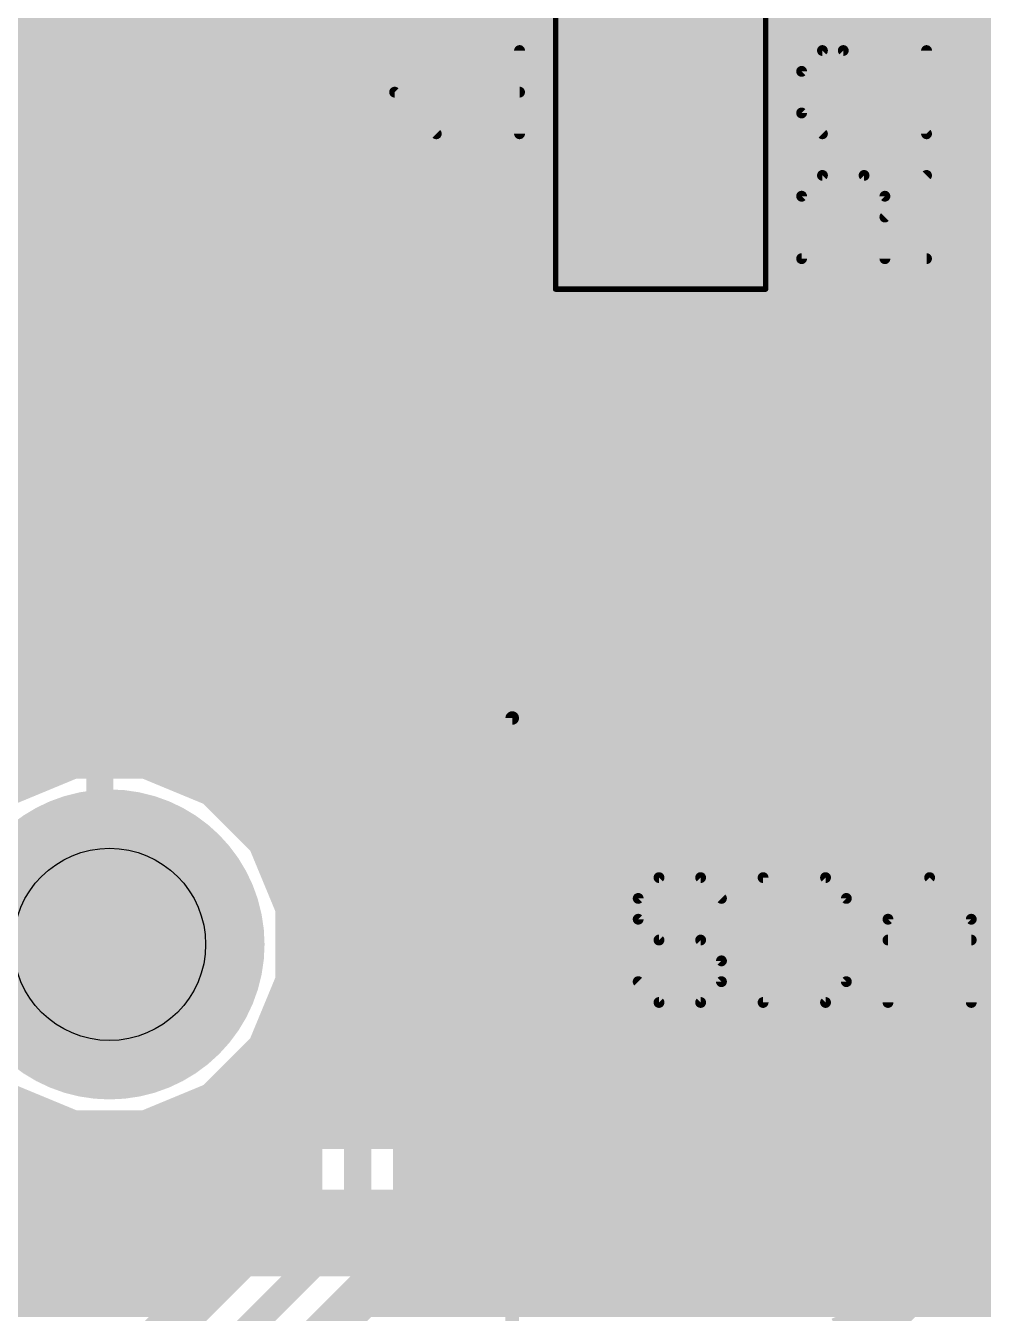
# Model space of a CAD drawing. Extents: x 0 to 10.8, y 0 to 6.1.
# Drawn here: x 1.2077 to 1.5606, y 0.6654 to 1.1401 of the extents above; entities that cross this region are included whole.
import ezdxf

# ---------------------------------------------------------------- set-up
doc = ezdxf.new("R2010")
doc.units = 0
for name, color, linetype in [('1', 22, 'CONTINUOUS'), ('116', 253, 'CONTINUOUS'), ('16', 175, 'CONTINUOUS'), ('17', 82, 'CONTINUOUS'), ('21', 253, 'CONTINUOUS'), ('25', 253, 'CONTINUOUS'), ('27', 253, 'CONTINUOUS'), ('29', 253, 'CONTINUOUS'), ('30', 253, 'CONTINUOUS'), ('31', 253, 'CONTINUOUS'), ('35', 253, 'CONTINUOUS'), ('39', 22, 'CONTINUOUS'), ('44', 253, 'CONTINUOUS'), ('51', 253, 'CONTINUOUS')]:
    doc.layers.add(name, color=color, linetype=linetype)

# ---------------------------------------------------------------- blocks, each defined once
blk = doc.blocks.new('RECT')
blk.add_solid([(-0.5, -0.5), (0.5, -0.5), (-0.5, 0.5), (0.5, 0.5)])
blk = doc.blocks.new('ROUNDP')
at = {"const_width": 0.5}
blk.add_lwpolyline([(0, -0.25, 1), (0, 0.25, 1), (0, -0.25)], format="xyb", dxfattribs=at)

msp = doc.modelspace()

# ---------------------------------------------------------------- linework, layer by layer
at = {"layer": '1'}
for points, const_width in [([(1.215996, 1.003697), (1.215996, 1.331004)], 0.016), ([(1.215996, 1.136), (1.814, 1.136)], 0.016), ([(1.399551, 1.131831), (1.390181, 1.122461)], 0.016), ([(1.483791, 1.131831), (1.399551, 1.131831)], 0.016), ([(1.493161, 1.122461), (1.483791, 1.131831)], 0.016), ([(1.390181, 1.122461), (1.390181, 1.046213)], 0.016), ([(1.493161, 1.061528), (1.493161, 1.122461)], 0.016), ([(1.215996, 1.12), (1.390181, 1.12)], 0.016), ([(1.493161, 1.12), (1.814, 1.12)], 0.016), ([(1.215996, 1.104), (1.390181, 1.104)], 0.016), ([(1.493161, 1.104), (1.814, 1.104)], 0.016), ([(1.215996, 1.088), (1.390181, 1.088)], 0.016), ([(1.493161, 1.088), (1.814, 1.088)], 0.016), ([(1.445, 1.08), (1.441673, 1.084339)], 0.01), ([(1.6825, 0.8425), (1.445, 1.08)], 0.01), ([(1.215996, 1.072), (1.390181, 1.072)], 0.016), ([(1.493161, 1.072), (1.814, 1.072)], 0.016), ([(1.691193, 0.863496), (1.493161, 1.061528)], 0.016), ([(1.215996, 1.056), (1.390181, 1.056)], 0.016), ([(1.498689, 1.056), (1.814, 1.056)], 0.016), ([(1.390181, 1.046213), (1.399551, 1.036843)], 0.016), ([(1.215996, 1.04), (1.396394, 1.04)], 0.016), ([(1.399551, 1.036843), (1.458461, 1.036843)], 0.016), ([(1.458461, 1.036843), (1.659, 0.836303)], 0.016), ([(1.514689, 1.04), (1.814, 1.04)], 0.016), ([(1.215996, 1.024), (1.471303, 1.024)], 0.016), ([(1.530689, 1.024), (1.814, 1.024)], 0.016), ([(1.215996, 1.008), (1.487303, 1.008)], 0.016), ([(1.546689, 1.008), (1.814, 1.008)], 0.016), ([(1.338697, 0.880996), (1.215996, 1.003697)], 0.016), ([(1.33, 0.86), (1.195, 0.995)], 0.01), ([(1.227693, 0.992), (1.503303, 0.992)], 0.016), ([(1.562689, 0.992), (1.814, 0.992)], 0.016), ([(1.235, 0.925), (1.175, 0.985)], 0.01), ([(1.154, 0.976299), (1.214, 0.916299)], 0.016), ([(1.243693, 0.976), (1.519303, 0.976)], 0.016), ([(1.259693, 0.96), (1.535303, 0.96)], 0.016), ([(1.275693, 0.944), (1.551303, 0.944)], 0.016), ([(0.05237, 0.928), (1.202299, 0.928)], 0.016), ([(1.291693, 0.928), (1.567303, 0.928)], 0.016), ([(1.235, 0.805), (1.235, 0.925)], 0.01), ([(1.214, 0.916299), (1.214, 0.866043)], 0.016), ([(0.052366, 0.912), (1.214, 0.912)], 0.016), ([(1.307693, 0.912), (1.583303, 0.912)], 0.016), ([(1.255996, 0.868984), (1.255996, 0.904307)], 0.016), ([(1.255996, 0.904307), (1.309, 0.851299)], 0.016), ([(0.052362, 0.896), (1.214, 0.896)], 0.016), ([(1.255996, 0.896), (1.264299, 0.896)], 0.016), ([(1.323693, 0.896), (1.599303, 0.896)], 0.016), ([(0.052358, 0.88), (1.214, 0.88)], 0.016), ([(1.255996, 0.88), (1.280299, 0.88)], 0.016), ([(1.350996, 0.868697), (1.338697, 0.880996)], 0.016), ([(1.339693, 0.88), (1.615303, 0.88)], 0.016), ([(1.214, 0.866043), (1.199378, 0.859988)], 0.016), ([(1.27772, 0.859988), (1.255996, 0.868984)], 0.016), ([(1.350996, 0.708697), (1.350996, 0.868697)], 0.016), ([(1.107012, 0.864), (1.209067, 0.864)], 0.016), ([(1.268035, 0.864), (1.296299, 0.864)], 0.016), ([(1.350996, 0.864), (1.631303, 0.864)], 0.016), ([(1.297169, 0.840539), (1.27772, 0.859988)], 0.016), ([(1.33, 0.7), (1.33, 0.86)], 0.01), ([(1.309, 0.851299), (1.309, 0.708697)], 0.016), ([(1.289709, 0.848), (1.309, 0.848)], 0.016), ([(1.350996, 0.848), (1.647303, 0.848)], 0.016), ([(1.307697, 0.815122), (1.297169, 0.840539)], 0.016), ([(1.300709, 0.832), (1.309, 0.832)], 0.016), ([(1.350996, 0.832), (1.659, 0.832)], 0.016), ([(1.307335, 0.816), (1.309, 0.816)], 0.016), ([(1.307697, 0.787614), (1.307697, 0.815122)], 0.016), ([(1.350996, 0.816), (1.659, 0.816)], 0.016), ([(1.238551, 0.80137), (1.235, 0.805)], 0.01), ([(1.307697, 0.8), (1.309, 0.8)], 0.016), ([(1.350996, 0.8), (1.659, 0.8)], 0.016), ([(1.297169, 0.762197), (1.307697, 0.787614)], 0.016), ([(1.306197, 0.784), (1.309, 0.784)], 0.016), ([(1.350996, 0.784), (1.666299, 0.784)], 0.016), ([(1.299571, 0.768), (1.309, 0.768)], 0.016), ([(1.350996, 0.768), (1.682299, 0.768)], 0.016), ([(1.27772, 0.742748), (1.297169, 0.762197)], 0.016), ([(1.286972, 0.752), (1.309, 0.752)], 0.016), ([(1.350996, 0.752), (1.698299, 0.752)], 0.016), ([(1.199378, 0.742748), (1.224795, 0.73222)], 0.016), ([(1.252303, 0.73222), (1.27772, 0.742748)], 0.016), ([(1.101299, 0.736), (1.215669, 0.736)], 0.016), ([(1.261425, 0.736), (1.309, 0.736)], 0.016), ([(1.350996, 0.736), (1.707067, 0.736)], 0.016), ([(1.224795, 0.73222), (1.252303, 0.73222)], 0.016), ([(0.052331, 0.72), (1.309, 0.72)], 0.016), ([(1.350996, 0.72), (1.706039, 0.72)], 0.016), ([(1.309, 0.708697), (1.253705, 0.653398)], 0.016), ([(1.350996, 0.691299), (1.350996, 0.708697)], 0.016), ([(0.052331, 0.704), (1.304307, 0.704)], 0.016), ([(1.350996, 0.704), (1.710193, 0.704)], 0.016), ([(1.24, 0.61), (1.33, 0.7)], 0.01), ([(1.290433, 0.63074), (1.350996, 0.691299)], 0.016), ([(0.052327, 0.688), (1.288307, 0.688)], 0.016), ([(1.347693, 0.688), (1.72152, 0.688)], 0.016), ([(0.052323, 0.672), (1.272307, 0.672)], 0.016), ([(1.331693, 0.672), (1.857386, 0.672)], 0.016)]:
    msp.add_lwpolyline(points, dxfattribs=dict(at, const_width=const_width))
for points, const_width in [([(1.215996, 1.14, 1), (1.215996, 1.132)], 0.008), ([(1.399551, 1.135831, 1), (1.399551, 1.127831)], 0.008), ([(1.40238, 1.129002, 1), (1.396723, 1.134659)], 0.008), ([(1.48662, 1.134659, 1), (1.480963, 1.129002)], 0.008), ([(1.483791, 1.127831, 1), (1.483791, 1.135831)], 0.008), ([(1.394181, 1.122461, 1), (1.386181, 1.122461)], 0.008), ([(1.497161, 1.122461, 1), (1.489161, 1.122461)], 0.008), ([(1.215996, 1.124, 1), (1.215996, 1.116)], 0.008), ([(1.387353, 1.125289, 1), (1.39301, 1.119632)], 0.008), ([(1.390181, 1.116, 1), (1.390181, 1.124)], 0.008), ([(1.493161, 1.124, 1), (1.493161, 1.116)], 0.008), ([(1.490333, 1.119632, 1), (1.49599, 1.125289)], 0.008), ([(1.215996, 1.108, 1), (1.215996, 1.1)], 0.008), ([(1.390181, 1.1, 1), (1.390181, 1.108)], 0.008), ([(1.493161, 1.108, 1), (1.493161, 1.1)], 0.008), ([(1.215996, 1.092, 1), (1.215996, 1.084)], 0.008), ([(1.390181, 1.084, 1), (1.390181, 1.092)], 0.008), ([(1.493161, 1.092, 1), (1.493161, 1.084)], 0.008), ([(1.443657, 1.08586, 1), (1.439689, 1.082817)], 0.005), ([(1.446768, 1.081768, 1), (1.443232, 1.078232)], 0.005), ([(1.443016, 1.078479, 1), (1.446984, 1.081521)], 0.005), ([(1.215996, 1.076, 1), (1.215996, 1.068)], 0.008), ([(1.390181, 1.068, 1), (1.390181, 1.076)], 0.008), ([(1.493161, 1.076, 1), (1.493161, 1.068)], 0.008), ([(1.49599, 1.064356, 1), (1.490333, 1.058699)], 0.008), ([(1.215996, 1.06, 1), (1.215996, 1.052)], 0.008), ([(1.390181, 1.052, 1), (1.390181, 1.06)], 0.008), ([(1.489161, 1.061528, 1), (1.497161, 1.061528)], 0.008), ([(1.498689, 1.06, 1), (1.498689, 1.052)], 0.008), ([(1.39301, 1.049041, 1), (1.387353, 1.043384)], 0.008), ([(1.386181, 1.046213, 1), (1.394181, 1.046213)], 0.008), ([(1.215996, 1.044, 1), (1.215996, 1.036)], 0.008), ([(1.399551, 1.040843, 1), (1.399551, 1.032843)], 0.008), ([(1.396394, 1.036, 1), (1.396394, 1.044)], 0.008), ([(1.461289, 1.039671, 1), (1.455632, 1.034014)], 0.008), ([(1.458461, 1.032843, 1), (1.458461, 1.040843)], 0.008), ([(1.514689, 1.044, 1), (1.514689, 1.036)], 0.008), ([(1.396723, 1.034014, 1), (1.40238, 1.039671)], 0.008), ([(1.215996, 1.028, 1), (1.215996, 1.02)], 0.008), ([(1.471303, 1.02, 1), (1.471303, 1.028)], 0.008), ([(1.530689, 1.028, 1), (1.530689, 1.02)], 0.008), ([(1.215996, 1.012, 1), (1.215996, 1.004)], 0.008), ([(1.487303, 1.004, 1), (1.487303, 1.012)], 0.008), ([(1.546689, 1.012, 1), (1.546689, 1.004)], 0.008), ([(1.218824, 1.006525, 1), (1.213168, 1.000868)], 0.008), ([(1.211996, 1.003697, 1), (1.219996, 1.003697)], 0.008), ([(1.227693, 0.996, 1), (1.227693, 0.988)], 0.008), ([(1.503303, 0.988, 1), (1.503303, 0.996)], 0.008), ([(1.562689, 0.996, 1), (1.562689, 0.988)], 0.008), ([(1.243693, 0.98, 1), (1.243693, 0.972)], 0.008), ([(1.519303, 0.972, 1), (1.519303, 0.98)], 0.008), ([(1.259693, 0.964, 1), (1.259693, 0.956)], 0.008), ([(1.535303, 0.956, 1), (1.535303, 0.964)], 0.008), ([(1.275693, 0.948, 1), (1.275693, 0.94)], 0.008), ([(1.551303, 0.94, 1), (1.551303, 0.948)], 0.008), ([(1.202299, 0.924, 1), (1.202299, 0.932)], 0.008), ([(1.291693, 0.932, 1), (1.291693, 0.924)], 0.008), ([(1.2375, 0.925, 1), (1.2325, 0.925)], 0.005), ([(1.233232, 0.923232, 1), (1.236768, 0.926768)], 0.005), ([(1.218, 0.916299, 1), (1.21, 0.916299)], 0.008), ([(1.211172, 0.913471, 1), (1.216828, 0.919128)], 0.008), ([(1.214, 0.908, 1), (1.214, 0.916)], 0.008), ([(1.307693, 0.916, 1), (1.307693, 0.908)], 0.008), ([(1.259996, 0.904307, 1), (1.251996, 0.904307)], 0.008), ([(1.258825, 0.907135, 1), (1.253168, 0.901479)], 0.008), ([(1.214, 0.892, 1), (1.214, 0.9)], 0.008), ([(1.255996, 0.9, 1), (1.255996, 0.892)], 0.008), ([(1.264299, 0.892, 1), (1.264299, 0.9)], 0.008), ([(1.323693, 0.9, 1), (1.323693, 0.892)], 0.008), ([(1.214, 0.876, 1), (1.214, 0.884)], 0.008), ([(1.255996, 0.884, 1), (1.255996, 0.876)], 0.008), ([(1.280299, 0.876, 1), (1.280299, 0.884)], 0.008), ([(1.341525, 0.883824, 1), (1.335868, 0.878168)], 0.008), ([(1.339693, 0.884, 1), (1.339693, 0.876)], 0.008), ([(1.335868, 0.878168, 1), (1.341525, 0.883824)], 0.008), ([(1.21553, 0.862348, 1), (1.21247, 0.869739)], 0.008), ([(1.257526, 0.87268, 1), (1.254466, 0.865289)], 0.008), ([(1.354996, 0.868697, 1), (1.346996, 0.868697)], 0.008), ([(1.348168, 0.865868, 1), (1.353824, 0.871525)], 0.008), ([(1.209067, 0.86, 1), (1.209067, 0.868)], 0.008), ([(1.21, 0.866043, 1), (1.218, 0.866043)], 0.008), ([(1.251996, 0.868984, 1), (1.259996, 0.868984)], 0.008), ([(1.268035, 0.868, 1), (1.268035, 0.86)], 0.008), ([(1.296299, 0.86, 1), (1.296299, 0.868)], 0.008), ([(1.350996, 0.868, 1), (1.350996, 0.86)], 0.008), ([(1.280549, 0.862817, 1), (1.274892, 0.85716)], 0.008), ([(1.27619, 0.856293, 1), (1.279251, 0.863684)], 0.008), ([(1.3325, 0.86, 1), (1.3275, 0.86)], 0.005), ([(1.328232, 0.858232, 1), (1.331768, 0.861768)], 0.005), ([(1.313, 0.851299, 1), (1.305, 0.851299)], 0.008), ([(1.289709, 0.852, 1), (1.289709, 0.844)], 0.008), ([(1.306171, 0.848471, 1), (1.311829, 0.854128)], 0.008), ([(1.309, 0.844, 1), (1.309, 0.852)], 0.008), ([(1.350996, 0.852, 1), (1.350996, 0.844)], 0.008), ([(1.300865, 0.84207, 1), (1.293474, 0.839009)], 0.008), ([(1.294341, 0.837711, 1), (1.299998, 0.843368)], 0.008), ([(1.300709, 0.836, 1), (1.300709, 0.828)], 0.008), ([(1.309, 0.828, 1), (1.309, 0.836)], 0.008), ([(1.350996, 0.836, 1), (1.350996, 0.828)], 0.008), ([(1.307335, 0.82, 1), (1.307335, 0.812)], 0.008), ([(1.311697, 0.815122, 1), (1.303697, 0.815122)], 0.008), ([(1.309, 0.812, 1), (1.309, 0.82)], 0.008), ([(1.350996, 0.82, 1), (1.350996, 0.812)], 0.008), ([(1.304001, 0.813591, 1), (1.311392, 0.816653)], 0.008), ([(1.236787, 0.806748, 1), (1.233213, 0.803252)], 0.005), ([(1.2325, 0.805, 1), (1.2375, 0.805)], 0.005), ([(1.307697, 0.804, 1), (1.307697, 0.796)], 0.008), ([(1.309, 0.796, 1), (1.309, 0.804)], 0.008), ([(1.350996, 0.804, 1), (1.350996, 0.796)], 0.008), ([(1.236764, 0.799622, 1), (1.240338, 0.803118)], 0.005), ([(1.311392, 0.786084, 1), (1.304001, 0.789145)], 0.008), ([(1.306197, 0.788, 1), (1.306197, 0.78)], 0.008), ([(1.303697, 0.787614, 1), (1.311697, 0.787614)], 0.008), ([(1.309, 0.78, 1), (1.309, 0.788)], 0.008), ([(1.350996, 0.788, 1), (1.350996, 0.78)], 0.008), ([(1.299571, 0.772, 1), (1.299571, 0.764)], 0.008), ([(1.309, 0.764, 1), (1.309, 0.772)], 0.008), ([(1.350996, 0.772, 1), (1.350996, 0.764)], 0.008), ([(1.299998, 0.759368, 1), (1.294341, 0.765025)], 0.008), ([(1.293474, 0.763728, 1), (1.300865, 0.760666)], 0.008), ([(1.286972, 0.756, 1), (1.286972, 0.748)], 0.008), ([(1.309, 0.748, 1), (1.309, 0.756)], 0.008), ([(1.350996, 0.756, 1), (1.350996, 0.748)], 0.008), ([(1.279251, 0.739052, 1), (1.27619, 0.746444)], 0.008), ([(1.274892, 0.745576, 1), (1.280549, 0.73992)], 0.008), ([(1.215669, 0.732, 1), (1.215669, 0.74)], 0.008), ([(1.261425, 0.74, 1), (1.261425, 0.732)], 0.008), ([(1.309, 0.732, 1), (1.309, 0.74)], 0.008), ([(1.350996, 0.74, 1), (1.350996, 0.732)], 0.008), ([(1.224795, 0.73622, 1), (1.224795, 0.72822)], 0.008), ([(1.223265, 0.728525, 1), (1.226326, 0.735916)], 0.008), ([(1.250772, 0.735916, 1), (1.253834, 0.728525)], 0.008), ([(1.252303, 0.72822, 1), (1.252303, 0.73622)], 0.008), ([(1.309, 0.716, 1), (1.309, 0.724)], 0.008), ([(1.350996, 0.724, 1), (1.350996, 0.716)], 0.008), ([(1.305, 0.708697, 1), (1.313, 0.708697)], 0.008), ([(1.311829, 0.705869, 1), (1.306171, 0.711525)], 0.008), ([(1.354996, 0.708697, 1), (1.346996, 0.708697)], 0.008), ([(1.346996, 0.708697, 1), (1.354996, 0.708697)], 0.008), ([(1.304307, 0.7, 1), (1.304307, 0.708)], 0.008), ([(1.350996, 0.708, 1), (1.350996, 0.7)], 0.008), ([(1.331768, 0.698232, 1), (1.328232, 0.701768)], 0.005), ([(1.3275, 0.7, 1), (1.3325, 0.7)], 0.005), ([(1.353824, 0.688471, 1), (1.348168, 0.694128)], 0.008), ([(1.288307, 0.684, 1), (1.288307, 0.692)], 0.008), ([(1.347693, 0.692, 1), (1.347693, 0.684)], 0.008), ([(1.346996, 0.691299, 1), (1.354996, 0.691299)], 0.008), ([(1.272307, 0.668, 1), (1.272307, 0.676)], 0.008), ([(1.331693, 0.676, 1), (1.331693, 0.668)], 0.008)]:
    msp.add_lwpolyline(points, format="xyb", dxfattribs=dict(at, const_width=const_width))
at = {"layer": '116', "const_width": 0.031496}
msp.add_lwpolyline([(1.238543, 0.779724, 1), (1.238543, 0.823031, 1), (1.238543, 0.779724)], format="xyb", dxfattribs=at)
at = {"layer": '16'}
for points, const_width in [([(2.056937, 1.307091), (1.483843, 0.733996)], 0.016), ([(1.5, 0.695), (2.09, 1.285)], 0.032), ([(1.522091, 0.661937), (2.106154, 1.246)], 0.016), ([(0.052406, 1.136), (1.885846, 1.136)], 0.016), ([(0.052402, 1.12), (1.869846, 1.12)], 0.016), ([(0.052398, 1.104), (1.853846, 1.104)], 0.016), ([(0.052398, 1.088), (1.837846, 1.088)], 0.016), ([(0.052394, 1.072), (1.821846, 1.072)], 0.016), ([(0.05239, 1.056), (1.805846, 1.056)], 0.016), ([(0.05239, 1.04), (1.789846, 1.04)], 0.016), ([(0.052386, 1.024), (1.773846, 1.024)], 0.016), ([(0.052382, 1.008), (1.757846, 1.008)], 0.016), ([(0.052378, 0.992), (1.741846, 0.992)], 0.016), ([(0.052378, 0.976), (1.725846, 0.976)], 0.016), ([(0.052374, 0.96), (1.709846, 0.96)], 0.016), ([(0.05237, 0.944), (1.693846, 0.944)], 0.016), ([(0.05237, 0.928), (1.677846, 0.928)], 0.016), ([(0.052366, 0.912), (1.661846, 0.912)], 0.016), ([(0.052362, 0.896), (1.645846, 0.896)], 0.016), ([(0.052358, 0.88), (1.629846, 0.88)], 0.016), ([(1.224795, 0.870516), (1.199378, 0.859988)], 0.016), ([(1.252303, 0.870516), (1.224795, 0.870516)], 0.016), ([(1.27772, 0.859988), (1.252303, 0.870516)], 0.016), ([(1.107012, 0.864), (1.209067, 0.864)], 0.016), ([(1.268035, 0.864), (1.613846, 0.864)], 0.016), ([(1.297169, 0.840539), (1.27772, 0.859988)], 0.016), ([(1.289709, 0.848), (1.597846, 0.848)], 0.016), ([(1.307697, 0.815122), (1.297169, 0.840539)], 0.016), ([(1.300709, 0.832), (1.581846, 0.832)], 0.016), ([(1.307335, 0.816), (1.565846, 0.816)], 0.016), ([(1.307697, 0.787614), (1.307697, 0.815122)], 0.016), ([(1.307697, 0.8), (1.549846, 0.8)], 0.016), ([(1.297169, 0.762197), (1.307697, 0.787614)], 0.016), ([(1.306197, 0.784), (1.533846, 0.784)], 0.016), ([(1.299571, 0.768), (1.517846, 0.768)], 0.016), ([(1.27772, 0.742748), (1.297169, 0.762197)], 0.016), ([(1.286972, 0.752), (1.501846, 0.752)], 0.016), ([(1.199378, 0.742748), (1.220516, 0.733996)], 0.016), ([(1.256583, 0.733996), (1.27772, 0.742748)], 0.016), ([(1.101299, 0.736), (1.215673, 0.736)], 0.016), ([(1.220516, 0.733996), (1.17724, 0.733996)], 0.016), ([(1.483843, 0.733996), (1.256583, 0.733996)], 0.016), ([(1.261421, 0.736), (1.485846, 0.736)], 0.016), ([(1.185, 0.695), (1.5, 0.695)], 0.032), ([(1.564154, 0.704), (1.710193, 0.704)], 0.016), ([(1.548154, 0.688), (1.72152, 0.688)], 0.016), ([(1.532154, 0.672), (1.857386, 0.672)], 0.016), ([(1.507756, 0.656), (1.522091, 0.661937)], 0.016)]:
    msp.add_lwpolyline(points, dxfattribs=dict(at, const_width=const_width))
for points, const_width in [([(1.224795, 0.874516, 1), (1.224795, 0.866516)], 0.008), ([(1.226326, 0.86682, 1), (1.223265, 0.874211)], 0.008), ([(1.253834, 0.874211, 1), (1.250772, 0.86682)], 0.008), ([(1.252303, 0.866516, 1), (1.252303, 0.874516)], 0.008), ([(1.209067, 0.86, 1), (1.209067, 0.868)], 0.008), ([(1.268035, 0.868, 1), (1.268035, 0.86)], 0.008), ([(1.280549, 0.862817, 1), (1.274892, 0.85716)], 0.008), ([(1.27619, 0.856293, 1), (1.279251, 0.863684)], 0.008), ([(1.289709, 0.852, 1), (1.289709, 0.844)], 0.008), ([(1.300865, 0.84207, 1), (1.293474, 0.839009)], 0.008), ([(1.294341, 0.837711, 1), (1.299998, 0.843368)], 0.008), ([(1.300709, 0.836, 1), (1.300709, 0.828)], 0.008), ([(1.307335, 0.82, 1), (1.307335, 0.812)], 0.008), ([(1.311697, 0.815122, 1), (1.303697, 0.815122)], 0.008), ([(1.304001, 0.813591, 1), (1.311392, 0.816653)], 0.008), ([(1.307697, 0.804, 1), (1.307697, 0.796)], 0.008), ([(1.549846, 0.796, 1), (1.549846, 0.804)], 0.008), ([(1.311392, 0.786084, 1), (1.304001, 0.789145)], 0.008), ([(1.306197, 0.788, 1), (1.306197, 0.78)], 0.008), ([(1.303697, 0.787614, 1), (1.311697, 0.787614)], 0.008), ([(1.533846, 0.78, 1), (1.533846, 0.788)], 0.008), ([(1.299571, 0.772, 1), (1.299571, 0.764)], 0.008), ([(1.517846, 0.764, 1), (1.517846, 0.772)], 0.008), ([(1.299998, 0.759368, 1), (1.294341, 0.765025)], 0.008), ([(1.293474, 0.763728, 1), (1.300865, 0.760666)], 0.008), ([(1.286972, 0.756, 1), (1.286972, 0.748)], 0.008), ([(1.501846, 0.748, 1), (1.501846, 0.756)], 0.008), ([(1.279251, 0.739052, 1), (1.27619, 0.746444)], 0.008), ([(1.274892, 0.745576, 1), (1.280549, 0.73992)], 0.008), ([(1.215673, 0.732, 1), (1.215673, 0.74)], 0.008), ([(1.218986, 0.7303, 1), (1.222046, 0.737692)], 0.008), ([(1.220516, 0.729996, 1), (1.220516, 0.737996)], 0.008), ([(1.255052, 0.737692, 1), (1.258113, 0.7303)], 0.008), ([(1.256583, 0.737996, 1), (1.256583, 0.729996)], 0.008), ([(1.261421, 0.74, 1), (1.261421, 0.732)], 0.008), ([(1.481014, 0.736824, 1), (1.486671, 0.731168)], 0.008), ([(1.483843, 0.729996, 1), (1.483843, 0.737996)], 0.008), ([(1.485846, 0.732, 1), (1.485846, 0.74)], 0.008), ([(1.494343, 0.700657, 1), (1.505657, 0.689343)], 0.016), ([(1.5, 0.687, 1), (1.5, 0.703)], 0.016), ([(1.564154, 0.708, 1), (1.564154, 0.7)], 0.008), ([(1.548154, 0.692, 1), (1.548154, 0.684)], 0.008), ([(1.532154, 0.676, 1), (1.532154, 0.668)], 0.008), ([(1.523621, 0.658241, 1), (1.52056, 0.665633)], 0.008), ([(1.519262, 0.664765, 1), (1.524919, 0.659109)], 0.008)]:
    msp.add_lwpolyline(points, format="xyb", dxfattribs=dict(at, const_width=const_width))
at = {"layer": '21', "const_width": 0.005}
for points in [[(0.930283, 0.884835), (1.386976, 0.884835)], [(1.386976, 0.884835), (1.386976, 0.037591)]]:
    msp.add_lwpolyline(points, dxfattribs=at)
at = {"layer": '21', "const_width": 0.0025}
for points in [[(1.388226, 0.884835, 1), (1.385726, 0.884835)], [(1.386976, 0.883585, 1), (1.386976, 0.886085)]]:
    msp.add_lwpolyline(points, format="xyb", dxfattribs=at)
at = {"layer": '25', "const_width": 0.004}
for points in [[(1.501311, 1.130933), (1.493638, 1.12326)], [(1.508984, 1.130933), (1.501311, 1.130933)], [(1.539673, 1.100244), (1.508984, 1.130933)], [(1.539673, 1.130933), (1.539673, 1.100244)], [(1.493638, 1.12326), (1.493638, 1.107913)], [(1.493638, 1.107913), (1.501311, 1.100244)], [(1.493638, 1.077224), (1.501311, 1.084898)], [(1.501311, 1.084898), (1.516657, 1.084898)], [(1.516657, 1.084898), (1.524331, 1.077224)], [(1.524331, 1.069551), (1.539673, 1.084898)], [(1.493638, 1.054209), (1.493638, 1.077224)], [(1.524331, 1.077224), (1.524331, 1.054209)], [(1.539673, 1.054209), (1.493638, 1.054209)], [(1.441071, 0.826008), (1.433402, 0.818335)], [(1.456417, 0.826008), (1.441071, 0.826008)], [(1.464091, 0.818335), (1.456417, 0.826008)], [(1.479437, 0.826008), (1.479437, 0.779972)], [(1.502453, 0.826008), (1.479437, 0.826008)], [(1.510126, 0.818335), (1.502453, 0.826008)], [(1.525472, 0.810661), (1.540815, 0.826008)], [(1.540815, 0.826008), (1.556161, 0.810661)], [(1.433402, 0.818335), (1.433402, 0.810661)], [(1.510126, 0.787642), (1.510126, 0.818335)], [(1.433402, 0.810661), (1.441071, 0.802988)], [(1.525472, 0.779972), (1.525472, 0.810661)], [(1.556161, 0.810661), (1.556161, 0.779972)], [(1.441071, 0.802988), (1.456417, 0.802988)], [(1.456417, 0.802988), (1.464091, 0.795315)], [(1.525472, 0.802988), (1.556161, 0.802988)], [(1.464091, 0.795315), (1.464091, 0.787642)], [(1.441071, 0.779972), (1.433402, 0.787642)], [(1.464091, 0.787642), (1.456417, 0.779972)], [(1.502453, 0.779972), (1.510126, 0.787642)], [(1.456417, 0.779972), (1.441071, 0.779972)], [(1.479437, 0.779972), (1.502453, 0.779972)]]:
    msp.add_lwpolyline(points, dxfattribs=at)
at = {"layer": '25', "const_width": 0.002}
for points in [[(1.501311, 1.131933, 1), (1.501311, 1.129933)], [(1.502018, 1.130226, 1), (1.500604, 1.13164)], [(1.509691, 1.13164, 1), (1.508277, 1.130226)], [(1.508984, 1.129933, 1), (1.508984, 1.131933)], [(1.540673, 1.130933, 1), (1.538673, 1.130933)], [(1.494638, 1.12326, 1), (1.492638, 1.12326)], [(1.492931, 1.123967, 1), (1.494345, 1.122553)], [(1.494345, 1.108621, 1), (1.492931, 1.107206)], [(1.492638, 1.107913, 1), (1.494638, 1.107913)], [(1.500604, 1.099537, 1), (1.502018, 1.100951)], [(1.538966, 1.099537, 1), (1.54038, 1.100951)], [(1.538673, 1.100244, 1), (1.540673, 1.100244)], [(1.501311, 1.085898, 1), (1.501311, 1.083898)], [(1.502018, 1.084191, 1), (1.500604, 1.085605)], [(1.517365, 1.085605, 1), (1.51595, 1.084191)], [(1.516657, 1.083898, 1), (1.516657, 1.085898)], [(1.54038, 1.084191, 1), (1.538966, 1.085605)], [(1.494638, 1.077224, 1), (1.492638, 1.077224)], [(1.492931, 1.077932, 1), (1.494345, 1.076517)], [(1.525331, 1.077224, 1), (1.523331, 1.077224)], [(1.523624, 1.076517, 1), (1.525038, 1.077932)], [(1.523624, 1.070258, 1), (1.525038, 1.068844)], [(1.493638, 1.055209, 1), (1.493638, 1.053209)], [(1.492638, 1.054209, 1), (1.494638, 1.054209)], [(1.523331, 1.054209, 1), (1.525331, 1.054209)], [(1.539673, 1.053209, 1), (1.539673, 1.055209)], [(1.441071, 0.827008, 1), (1.441071, 0.825008)], [(1.441778, 0.825301, 1), (1.440364, 0.826715)], [(1.457124, 0.826715, 1), (1.45571, 0.825301)], [(1.456417, 0.825008, 1), (1.456417, 0.827008)], [(1.480437, 0.826008, 1), (1.478437, 0.826008)], [(1.479437, 0.827008, 1), (1.479437, 0.825008)], [(1.50316, 0.826715, 1), (1.501746, 0.825301)], [(1.502453, 0.825008, 1), (1.502453, 0.827008)], [(1.541522, 0.826715, 1), (1.540108, 0.825301)], [(1.541522, 0.825301, 1), (1.540108, 0.826715)], [(1.432694, 0.819042, 1), (1.434109, 0.817628)], [(1.434402, 0.818335, 1), (1.432402, 0.818335)], [(1.463383, 0.817628, 1), (1.464798, 0.819042)], [(1.511126, 0.818335, 1), (1.509126, 0.818335)], [(1.509419, 0.817628, 1), (1.510833, 0.819042)], [(1.434109, 0.811368, 1), (1.432694, 0.809954)], [(1.526472, 0.810661, 1), (1.524472, 0.810661)], [(1.524765, 0.811368, 1), (1.52618, 0.809954)], [(1.557161, 0.810661, 1), (1.555161, 0.810661)], [(1.555454, 0.809954, 1), (1.556869, 0.811369)], [(1.432402, 0.810661, 1), (1.434402, 0.810661)], [(1.441071, 0.803988, 1), (1.441071, 0.801988)], [(1.440364, 0.802281, 1), (1.441778, 0.803695)], [(1.457124, 0.803695, 1), (1.45571, 0.802281)], [(1.456417, 0.801988, 1), (1.456417, 0.803988)], [(1.525472, 0.803988, 1), (1.525472, 0.801988)], [(1.556161, 0.801988, 1), (1.556161, 0.803988)], [(1.465091, 0.795315, 1), (1.463091, 0.795315)], [(1.463383, 0.794608, 1), (1.464798, 0.796022)], [(1.434109, 0.788349, 1), (1.432694, 0.786935)], [(1.463091, 0.787642, 1), (1.465091, 0.787642)], [(1.464797, 0.786934, 1), (1.463384, 0.788349)], [(1.509126, 0.787642, 1), (1.511126, 0.787642)], [(1.510833, 0.786934, 1), (1.509419, 0.788349)], [(1.441071, 0.780972, 1), (1.441071, 0.778972)], [(1.440364, 0.779265, 1), (1.441778, 0.78068)], [(1.45571, 0.78068, 1), (1.457124, 0.779265)], [(1.456417, 0.778972, 1), (1.456417, 0.780972)], [(1.479437, 0.780972, 1), (1.479437, 0.778972)], [(1.478437, 0.779972, 1), (1.480437, 0.779972)], [(1.501746, 0.78068, 1), (1.50316, 0.779265)], [(1.502453, 0.778972, 1), (1.502453, 0.780972)], [(1.524472, 0.779972, 1), (1.526472, 0.779972)], [(1.555161, 0.779972, 1), (1.557161, 0.779972)]]:
    msp.add_lwpolyline(points, format="xyb", dxfattribs=at)
at = {"layer": '27', "const_width": 0.004}
for points in [[(1.389673, 1.100248), (1.389673, 1.130937)], [(1.358984, 1.100248), (1.343638, 1.115591)], [(1.343638, 1.115591), (1.389673, 1.115591)]]:
    msp.add_lwpolyline(points, dxfattribs=at)
at = {"layer": '27', "const_width": 0.002}
for points in [[(1.390673, 1.130937, 1), (1.388673, 1.130937)], [(1.344345, 1.116298, 1), (1.342931, 1.114883)], [(1.343638, 1.116591, 1), (1.343638, 1.114591)], [(1.389673, 1.114591, 1), (1.389673, 1.116591)], [(1.358277, 1.099541, 1), (1.359691, 1.100955)], [(1.388673, 1.100248, 1), (1.390673, 1.100248)]]:
    msp.add_lwpolyline(points, format="xyb", dxfattribs=at)
at = {"layer": '39', "const_width": 0.002}
for points in [[(1.402972, 1.042961), (1.402972, 1.237685)], [(1.480374, 1.237685), (1.480374, 1.042961)], [(1.480374, 1.042961), (1.402972, 1.042961)]]:
    msp.add_lwpolyline(points, dxfattribs=at)
at = {"layer": '39', "const_width": 0.001}
for points in [[(1.402972, 1.043461, 1), (1.402972, 1.042461)], [(1.402472, 1.042961, 1), (1.403472, 1.042961)], [(1.479874, 1.042961, 1), (1.480874, 1.042961)], [(1.480374, 1.042461, 1), (1.480374, 1.043461)]]:
    msp.add_lwpolyline(points, format="xyb", dxfattribs=at)
at = {"layer": '44'}
msp.add_circle((1.238551, 0.80137), 0.035433, dxfattribs=at)
at = {"layer": '51', "const_width": 0.006}
for points in [[(1.409673, 1.102823), (1.409673, 1.178323)], [(1.473673, 1.102823), (1.473673, 1.178323)]]:
    msp.add_lwpolyline(points, dxfattribs=at)
at = {"layer": '51', "const_width": 0.003}
for points in [[(1.408173, 1.102823, 1), (1.411173, 1.102823)], [(1.472173, 1.102823, 1), (1.475173, 1.102823)]]:
    msp.add_lwpolyline(points, format="xyb", dxfattribs=at)

# ---------------------------------------------------------------- block references
at = {"layer": '1', "xscale": 0.062992, "yscale": 0.070984, "rotation": 270}
msp.add_blockref('RECT', (1.441673, 1.084339), dxfattribs=at)
at = {"layer": '17', "xscale": 0.106299, "yscale": 0.106299}
msp.add_blockref('ROUNDP', (1.238551, 0.80137), dxfattribs=at)
msp.add_blockref('ROUNDP', (1.238551, 0.80137), dxfattribs=at)
at = {"layer": '29', "xscale": 0.070992, "yscale": 0.078984, "rotation": 270}
msp.add_blockref('RECT', (1.441673, 1.084339), dxfattribs=at)
at = {"layer": '29', "xscale": 0.114299, "yscale": 0.114299}
msp.add_blockref('ROUNDP', (1.238551, 0.80137), dxfattribs=at)
at = {"layer": '30', "xscale": 0.114299, "yscale": 0.114299}
msp.add_blockref('ROUNDP', (1.238551, 0.80137), dxfattribs=at)
at = {"layer": '31', "xscale": 0.062992, "yscale": 0.070984, "rotation": 270}
msp.add_blockref('RECT', (1.441673, 1.084339), dxfattribs=at)
at = {"layer": '35', "xscale": 0.023622, "yscale": 0.055118, "rotation": 270}
msp.add_blockref('RECT', (1.441673, 1.140323), dxfattribs=at)
at = {"layer": '51', "xscale": 0.029, "yscale": 0.069, "rotation": 270}
msp.add_blockref('RECT', (1.441673, 1.088323), dxfattribs=at)

doc.saveas('drawing.dxf')
